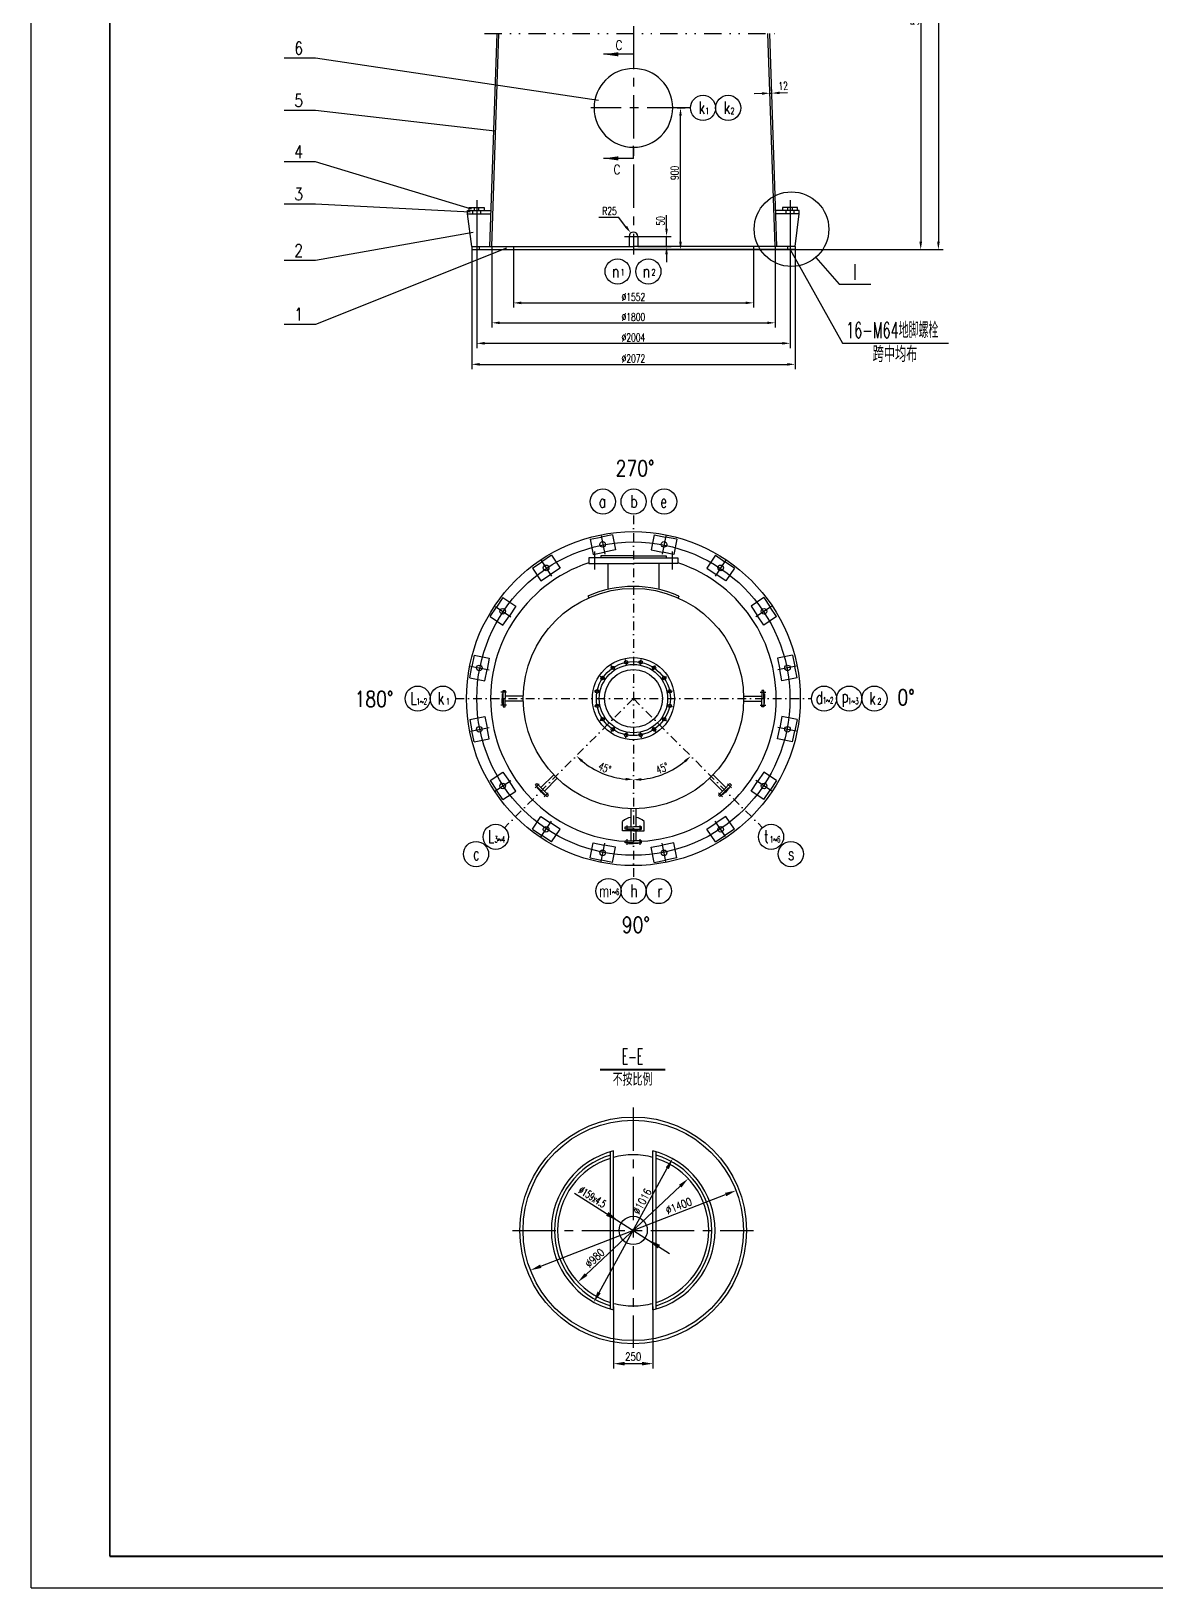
# Model space of a CAD drawing. Extents: x 1416 to 4159, y -4009 to -2804.
# Drawn here: x 1416.2 to 1773.2, y -4000.8 to -3506.5 of the extents above; entities that cross this region are included whole.
import ezdxf
from ezdxf.enums import TextEntityAlignment as Align

# ---------------------------------------------------------------- set-up
doc = ezdxf.new("R2010")
doc.units = 0
doc.header["$LTSCALE"] = 11
doc.header["$MEASUREMENT"] = 0
for name, pattern in [('CENTER', [2, 1.25, -0.25, 0.25, -0.25]), ('DASHDOT2', [0.5, 0.25, -0.125, 0, -0.125]), ('DIVIDE', [1.25, 0.5, -0.25, 0, -0.25, 0, -0.25])]:
    doc.linetypes.add(name, pattern=pattern)
doc.layers.get('0').update_dxf_attribs({"linetype": 'CONTINUOUS'})
doc.layers.get('DEFPOINTS').update_dxf_attribs({"linetype": 'CONTINUOUS'})
for name, color, linetype in [('1', 2, 'CENTER'), ('2', 2, 'CONTINUOUS'), ('3', 2, 'DIVIDE'), ('6', 2, 'CONTINUOUS')]:
    doc.layers.add(name, color=color, linetype=linetype)
doc.styles.add('H5', font='romans', dxfattribs={"width": 0.8, "bigfont": 'HZ5.SHX'})
doc.styles.add('HZ', font='txt', dxfattribs={"width": 0.5, "bigfont": 'hztxt.shx'})
doc.styles.add('HZ5', font='romans.shx', dxfattribs={"width": 0.7, "bigfont": 'hztxt.shx'})
doc.styles.add('HZTXT', font='ROMANS', dxfattribs={"width": 0.7, "bigfont": 'HZTXT'})
doc.dimstyles.new('STANDARD$0', dxfattribs={"dimscale": 0, "dimtxt": 4, "dimasz": 3, "dimexe": 1.5, "dimexo": 0, "dimgap": 1, "dimtad": 1, "dimdec": 0, "dimlfac": 5, "dimzin": 12, "dimtxsty": 'H5', "dimcen": 0, "dimazin": 3, "dimtfac": 1, "dimtdec": 0, "dimtmove": 0, "dimatfit": 3, "dimtvp": 0.833333, "dimtolj": 1, "dimtzin": 1})

# ---------------------------------------------------------------- blocks, each defined once
blk = doc.blocks.new('*D58')
at = {"color": 2, "linetype": 'BYBLOCK'}
for p, q in [((2728.48, -3611.8), (2728.48, -3645.76)), ((2828.05, -3611.09), (2828.05, -3645.76)), ((2730.98, -3644.26), (2825.55, -3644.26))]:
    blk.add_line(p, q, dxfattribs=at)
for points in [[(2730.98, -3643.84), (2730.98, -3644.68), (2728.48, -3644.26)], [(2825.55, -3643.84), (2825.55, -3644.68), (2828.05, -3644.26)]]:
    blk.add_solid(points, dxfattribs=at)
at = {"layer": 'DEFPOINTS', "color": 0, "linetype": 'BYBLOCK'}
for p in [(2728.48, -3611.8), (2828.05, -3611.09), (2828.05, -3644.26)]:
    blk.add_point(p, dxfattribs=at)
at = {"color": 2, "linetype": 'BYBLOCK', "insert": (2778.27, -3642.41), "char_height": 2.5, "attachment_point": 5, "style": 'HZ5'}
blk.add_mtext('\\A1;∅2004', dxfattribs=at)
blk = doc.blocks.new('*D57')
at = {"color": 2, "linetype": 'BYBLOCK'}
for p, q in [((2726.92, -3614.51), (2726.92, -3652.44)), ((2829.62, -3614.51), (2829.62, -3652.44)), ((2729.42, -3650.94), (2827.12, -3650.94))]:
    blk.add_line(p, q, dxfattribs=at)
for points in [[(2729.42, -3650.52), (2729.42, -3651.36), (2726.92, -3650.94)], [(2827.12, -3650.52), (2827.12, -3651.36), (2829.62, -3650.94)]]:
    blk.add_solid(points, dxfattribs=at)
at = {"layer": 'DEFPOINTS', "color": 0, "linetype": 'BYBLOCK'}
for p in [(2726.92, -3614.51), (2829.62, -3614.51), (2829.62, -3650.94)]:
    blk.add_point(p, dxfattribs=at)
at = {"color": 2, "linetype": 'BYBLOCK', "insert": (2778.27, -3649.09), "char_height": 2.5, "attachment_point": 5, "style": 'HZ5'}
blk.add_mtext('\\A1;∅2072', dxfattribs=at)
blk = doc.blocks.new('*D54')
at = {"color": 2, "linetype": 'BYBLOCK'}
for p, q in [((1613.34, -2896.41), (1705.94, -2896.41)), ((1704.44, -2898.91), (1704.44, -3573.36)), ((1633.13, -3575.86), (1705.94, -3575.86))]:
    blk.add_line(p, q, dxfattribs=at)
for points in [[(1704.03, -2898.91), (1704.86, -2898.91), (1704.44, -2896.41)], [(1704.03, -3573.36), (1704.86, -3573.36), (1704.44, -3575.86)]]:
    blk.add_solid(points, dxfattribs=at)
at = {"layer": 'DEFPOINTS', "color": 0, "linetype": 'BYBLOCK'}
for p in [(1613.34, -2896.41), (1633.13, -3575.86), (1704.44, -3575.86)]:
    blk.add_point(p, dxfattribs=at)
at = {"color": 2, "linetype": 'BYBLOCK', "insert": (1702.59, -3206.22), "char_height": 2.5, "attachment_point": 5, "rotation": 90, "style": 'HZ5'}
blk.add_mtext('\\A1;~35385', dxfattribs=at)
blk = doc.blocks.new('*D15')
at = {"color": 2, "linetype": 'BYBLOCK'}
for p, q in [((2828.86, -3465.1), (2871.05, -3465.1)), ((2869.55, -3467.6), (2869.55, -3612.01)), ((2803.85, -3614.51), (2871.05, -3614.51))]:
    blk.add_line(p, q, dxfattribs=at)
for points in [[(2869.13, -3467.6), (2869.96, -3467.6), (2869.55, -3465.1)], [(2869.13, -3612.01), (2869.96, -3612.01), (2869.55, -3614.51)]]:
    blk.add_solid(points, dxfattribs=at)
at = {"layer": 'DEFPOINTS', "color": 0, "linetype": 'BYBLOCK'}
for p in [(2828.86, -3465.1), (2803.85, -3614.51), (2869.55, -3614.51)]:
    blk.add_point(p, dxfattribs=at)
at = {"color": 2, "linetype": 'BYBLOCK', "insert": (2867.7, -3540.26), "char_height": 2.5, "attachment_point": 5, "rotation": 90, "style": 'HZ5'}
blk.add_mtext('\\A1;5700', dxfattribs=at)
blk = doc.blocks.new('*D59')
at = {"color": 2, "linetype": 'BYBLOCK'}
for p, q in [((2733.27, -3613.51), (2733.27, -3639.25)), ((2823.27, -3613.51), (2823.27, -3639.25)), ((2735.77, -3637.75), (2820.77, -3637.75))]:
    blk.add_line(p, q, dxfattribs=at)
for points in [[(2735.77, -3637.34), (2735.77, -3638.17), (2733.27, -3637.75)], [(2820.77, -3637.34), (2820.77, -3638.17), (2823.27, -3637.75)]]:
    blk.add_solid(points, dxfattribs=at)
at = {"layer": 'DEFPOINTS', "color": 0, "linetype": 'BYBLOCK'}
for p in [(2733.27, -3613.51), (2823.27, -3613.51), (2823.27, -3637.75)]:
    blk.add_point(p, dxfattribs=at)
at = {"color": 2, "linetype": 'BYBLOCK', "insert": (2778.27, -3635.9), "char_height": 2.5, "attachment_point": 5, "style": 'HZ5'}
blk.add_mtext('\\A1;∅1800', dxfattribs=at)
blk = doc.blocks.new('*D56')
at = {"color": 2, "linetype": 'BYBLOCK'}
for p, q in [((2740.14, -3613.51), (2740.14, -3632.92)), ((2816.4, -3613.51), (2816.4, -3632.92)), ((2742.64, -3631.42), (2813.9, -3631.42))]:
    blk.add_line(p, q, dxfattribs=at)
for points in [[(2742.64, -3631), (2742.64, -3631.84), (2740.14, -3631.42)], [(2813.9, -3631), (2813.9, -3631.84), (2816.4, -3631.42)]]:
    blk.add_solid(points, dxfattribs=at)
at = {"layer": 'DEFPOINTS', "color": 0, "linetype": 'BYBLOCK'}
for p in [(2740.14, -3613.51), (2816.4, -3613.51), (2816.4, -3631.42)]:
    blk.add_point(p, dxfattribs=at)
at = {"color": 2, "linetype": 'BYBLOCK', "insert": (2778.27, -3629.57), "char_height": 2.5, "attachment_point": 5, "style": 'HZ5'}
blk.add_mtext('\\A1;∅1552', dxfattribs=at)
blk = doc.blocks.new('*D13')
at = {"color": 2, "linetype": 'BYBLOCK'}
for p, q in [((3766.88, -3573.9), (3769.43, -3573.9)), ((3767.93, -3616.4), (3767.93, -3576.4)), ((3773.26, -3618.9), (3766.43, -3618.9))]:
    blk.add_line(p, q, dxfattribs=at)
for points in [[(3767.51, -3576.4), (3768.35, -3576.4), (3767.93, -3573.9)], [(3767.51, -3616.4), (3768.35, -3616.4), (3767.93, -3618.9)]]:
    blk.add_solid(points, dxfattribs=at)
at = {"layer": 'DEFPOINTS', "color": 0, "linetype": 'BYBLOCK'}
for p in [(3766.88, -3573.9), (3767.93, -3573.9), (3773.26, -3618.9)]:
    blk.add_point(p, dxfattribs=at)
at = {"color": 2, "linetype": 'BYBLOCK', "insert": (3766.08, -3594.55), "char_height": 2.5, "attachment_point": 5, "rotation": 90, "style": 'HZ5'}
blk.add_mtext('\\A1;900', dxfattribs=at)
blk = doc.blocks.new('*D55')
at = {"color": 2, "linetype": 'BYBLOCK'}
for p, q in [((3796.32, -3569.39), (3796.26, -3567.73)), ((3796.92, -3569.37), (3796.86, -3567.71)), ((3793.82, -3569.32), (3791.32, -3569.4)), ((3796.31, -3569.23), (3796.91, -3569.21)), ((3796.31, -3569.23), (3796.91, -3569.21)), ((3799.41, -3569.13), (3801.91, -3569.04))]:
    blk.add_line(p, q, dxfattribs=at)
for points in [[(3793.8, -3568.9), (3793.83, -3569.74), (3796.31, -3569.23)], [(3799.4, -3568.71), (3799.43, -3569.54), (3796.91, -3569.21)]]:
    blk.add_solid(points, dxfattribs=at)
at = {"layer": 'DEFPOINTS', "color": 0, "linetype": 'BYBLOCK'}
for p in [(3796.32, -3569.39), (3796.91, -3569.21), (3796.92, -3569.37)]:
    blk.add_point(p, dxfattribs=at)
at = {"color": 2, "linetype": 'BYBLOCK', "insert": (3800.56, -3566.9), "char_height": 2.5, "attachment_point": 5, "rotation": 1.9483, "style": 'HZ5'}
blk.add_mtext('\\A1;12', dxfattribs=at)
blk = doc.blocks.new('*D70')
at = {"color": 0, "linetype": 'BYBLOCK'}
for p, q in [((2140.32, -3424.39), (2140.32, -3444.08)), ((2152.82, -3424.39), (2152.82, -3444.08)), ((2143.82, -3442.58), (2149.32, -3442.58))]:
    blk.add_line(p, q, dxfattribs=at)
for points in [[(2143.82, -3442), (2143.82, -3443.16), (2140.32, -3442.58)], [(2149.32, -3442), (2149.32, -3443.16), (2152.82, -3442.58)]]:
    blk.add_solid(points, dxfattribs=at)
at = {"layer": 'DEFPOINTS', "color": 0, "linetype": 'BYBLOCK'}
for p in [(2140.32, -3424.39), (2152.82, -3424.39), (2152.82, -3442.58)]:
    blk.add_point(p, dxfattribs=at)
at = {"color": 0, "linetype": 'BYBLOCK', "insert": (2146.57, -3440.33), "char_height": 2.5, "attachment_point": 5, "style": 'H5'}
blk.add_mtext('\\A1;250', dxfattribs=at)

msp = doc.modelspace()

# ---------------------------------------------------------------- linework, layer by layer
for p, q in [((1561.94882, -3574.84372), (1564.24867, -3507.23484)), ((1562.54847, -3574.86412), (1564.84902, -3507.23484)), ((1652.54847, -3574.86412), (1650.24793, -3507.23484)), ((1652.54847, -3574.86412), (1650.24793, -3507.23484)), ((1653.14813, -3574.84372), (1650.84827, -3507.23484)), ((1653.14813, -3574.84372), (1650.84827, -3507.23484)), ((1607.56605, -3513.8364), (1607.56605, -3517.8364)), ((1607.56605, -3546.88956), (1607.56605, -3542.88956)), ((1554.83493, -3563.4507), (1562.33638, -3563.4507)), ((1554.83493, -3564.4507), (1554.83493, -3563.4507)), ((1555.38923, -3562.47341), (1560.14041, -3562.47341)), ((1555.38923, -3563.4507), (1555.38923, -3562.47341)), ((1556.49784, -3564.4507), (1556.49784, -3563.4507)), ((1557.05215, -3563.4507), (1557.05215, -3562.47341)), ((1558.4775, -3563.4507), (1558.4775, -3562.47341)), ((1559.0318, -3564.4507), (1559.0318, -3563.4507)), ((1560.14041, -3562.47341), (1560.14041, -3563.4507)), ((1660.26201, -3563.4507), (1652.76057, -3563.4507)), ((1659.70771, -3562.47341), (1654.95653, -3562.47341)), ((1654.95653, -3562.47341), (1654.95653, -3563.4507)), ((1656.06514, -3564.4507), (1656.06514, -3563.4507)), ((1656.61944, -3563.4507), (1656.61944, -3562.47341)), ((1658.0448, -3563.4507), (1658.0448, -3562.47341)), ((1658.5991, -3564.4507), (1658.5991, -3563.4507)), ((1659.70771, -3563.4507), (1659.70771, -3562.47341)), ((1660.26201, -3564.4507), (1660.26201, -3563.4507)), ((1554.83493, -3564.4507), (1562.30236, -3564.4507)), ((1556.20083, -3574.86412), (1554.83493, -3564.4507)), ((1660.26201, -3564.4507), (1652.79459, -3564.4507)), ((1658.89612, -3574.86412), (1660.26201, -3564.4507)), ((1606.16326, -3571.66364), (1606.16326, -3574.86412)), ((1608.93369, -3571.66364), (1608.93369, -3574.86412)), ((1556.20083, -3574.86412), (1607.54847, -3574.86412)), ((1556.20083, -3574.86412), (1556.20083, -3575.86412)), ((1556.20083, -3575.86412), (1607.54847, -3575.86412)), ((1558.55669, -3574.86412), (1558.55669, -3575.86412)), ((1569.41944, -3574.86412), (1569.41944, -3575.86412)), ((1658.89612, -3574.86412), (1607.54847, -3574.86412)), ((1658.89612, -3575.86412), (1607.54847, -3575.86412)), ((1648.89612, -3575.86412), (1607.54847, -3575.86412)), ((1645.6775, -3574.86412), (1645.6775, -3575.86412)), ((1656.54026, -3574.86412), (1656.54026, -3575.86412)), ((1658.89612, -3574.86412), (1658.89612, -3575.86412)), ((1593.78068, -3667.85707), (1597.34662, -3667.14776)), ((1593.78068, -3667.85707), (1594.73542, -3672.65691)), ((1600.91257, -3666.43845), (1597.34662, -3667.14776)), ((1600.91257, -3666.43845), (1601.86732, -3671.23829)), ((1614.18437, -3666.43845), (1613.22963, -3671.23829)), ((1614.18437, -3666.43845), (1617.75032, -3667.14776)), ((1621.31627, -3667.85707), (1617.75032, -3667.14776)), ((1621.31627, -3667.85707), (1620.36152, -3672.65691)), ((1594.73542, -3672.65691), (1598.30137, -3671.9476)), ((1601.86732, -3671.23829), (1598.30137, -3671.9476)), ((1613.22963, -3671.23829), (1616.79557, -3671.9476)), ((1620.36152, -3672.65691), (1616.79557, -3671.9476)), ((1575.473, -3676.97587), (1578.49607, -3674.95592)), ((1575.473, -3676.97587), (1578.19189, -3681.04497)), ((1581.51913, -3672.93597), (1578.49607, -3674.95592)), ((1584.23802, -3677.00508), (1581.21495, -3679.02502)), ((1581.51913, -3672.93597), (1584.23802, -3677.00508)), ((1593.42103, -3673.70685), (1593.42103, -3675.51635)), ((1607.54847, -3673.70685), (1593.42103, -3673.70685)), ((1593.42103, -3675.51635), (1607.54847, -3675.51635)), ((1597.1648, -3673.12553), (1597.1648, -3673.70685)), ((1607.54847, -3673.12553), (1597.1648, -3673.12553)), ((1599.42347, -3675.51635), (1599.42347, -3683.7755)), ((1607.54847, -3673.12553), (1617.93215, -3673.12553)), ((1607.54847, -3673.70685), (1621.67592, -3673.70685)), ((1621.67592, -3675.51635), (1607.54847, -3675.51635)), ((1615.67347, -3675.51635), (1615.67347, -3683.7755)), ((1617.93215, -3673.12553), (1617.93215, -3673.70685)), ((1621.67592, -3673.70685), (1621.67592, -3675.51635)), ((1633.57781, -3672.93597), (1630.85893, -3677.00508)), ((1630.85893, -3677.00508), (1633.88199, -3679.02502)), ((1633.57781, -3672.93597), (1636.60088, -3674.95592)), ((1639.62394, -3676.97587), (1636.60088, -3674.95592)), ((1639.62394, -3676.97587), (1636.90506, -3681.04497)), ((1578.19189, -3681.04497), (1581.21495, -3679.02502)), ((1636.90506, -3681.04497), (1633.88199, -3679.02502)), ((1566.08842, -3686.36045), (1564.06847, -3689.38351)), ((1566.08842, -3686.36045), (1570.15752, -3689.07934)), ((1593.10289, -3685.89847), (1593.34636, -3686.44686)), ((1621.99405, -3685.89847), (1621.75059, -3686.44686)), ((1649.00852, -3686.36045), (1644.93942, -3689.07934)), ((1649.00852, -3686.36045), (1651.02847, -3689.38351)), ((1562.04853, -3692.40658), (1564.06847, -3689.38351)), ((1562.04853, -3692.40658), (1566.11763, -3695.12547)), ((1566.11763, -3695.12547), (1568.13758, -3692.1024)), ((1570.15752, -3689.07934), (1568.13758, -3692.1024)), ((1644.93942, -3689.07934), (1646.95937, -3692.1024)), ((1648.97931, -3695.12547), (1646.95937, -3692.1024)), ((1653.04842, -3692.40658), (1648.97931, -3695.12547)), ((1653.04842, -3692.40658), (1651.02847, -3689.38351)), ((1556.96963, -3704.66812), (1556.26032, -3708.23407)), ((1556.96963, -3704.66812), (1561.76946, -3705.62287)), ((1561.76946, -3705.62287), (1561.06015, -3709.18882)), ((1658.12732, -3704.66812), (1653.32748, -3705.62287)), ((1653.32748, -3705.62287), (1654.03679, -3709.18882)), ((1658.12732, -3704.66812), (1658.83663, -3708.23407)), ((1555.551, -3711.80002), (1556.26032, -3708.23407)), ((1555.551, -3711.80002), (1560.35084, -3712.75477)), ((1560.35084, -3712.75477), (1561.06015, -3709.18882)), ((1654.7461, -3712.75477), (1654.03679, -3709.18882)), ((1659.54594, -3711.80002), (1654.7461, -3712.75477)), ((1659.54594, -3711.80002), (1658.83663, -3708.23407)), ((1565.90314, -3716.87053), (1566.12578, -3716.87053)), ((1565.90314, -3716.87053), (1565.90314, -3718.43592)), ((1566.12578, -3718.43592), (1566.12578, -3715.83644)), ((1566.12578, -3715.83644), (1566.78214, -3715.83644)), ((1566.78214, -3715.83644), (1566.78214, -3718.43592)), ((1648.97116, -3715.83644), (1648.31481, -3715.83644)), ((1648.31481, -3715.83644), (1648.31481, -3718.43592)), ((1648.97116, -3718.43592), (1648.97116, -3715.83644)), ((1649.1938, -3716.87053), (1648.97116, -3716.87053)), ((1649.1938, -3716.87053), (1649.1938, -3718.43592)), ((1565.90314, -3720.00131), (1565.90314, -3718.43592)), ((1565.90314, -3720.00131), (1566.12578, -3720.00131)), ((1566.12578, -3718.43592), (1566.12578, -3721.0354)), ((1566.12578, -3721.0354), (1566.78214, -3721.0354)), ((1572.55762, -3717.63592), (1566.78214, -3717.63592)), ((1566.78214, -3721.0354), (1566.78214, -3718.43592)), ((1572.55762, -3719.23592), (1566.78214, -3719.23592)), ((1642.53933, -3717.63592), (1648.31481, -3717.63592)), ((1642.53933, -3719.23592), (1648.31481, -3719.23592)), ((1648.31481, -3721.0354), (1648.31481, -3718.43592)), ((1648.97116, -3721.0354), (1648.31481, -3721.0354)), ((1648.97116, -3718.43592), (1648.97116, -3721.0354)), ((1649.1938, -3720.00131), (1648.97116, -3720.00131)), ((1649.1938, -3720.00131), (1649.1938, -3718.43592)), ((1555.551, -3725.07182), (1560.35084, -3724.11707)), ((1555.551, -3725.07182), (1556.26032, -3728.63777)), ((1560.35084, -3724.11707), (1561.06015, -3727.68302)), ((1654.7461, -3724.11707), (1654.03679, -3727.68302)), ((1659.54594, -3725.07182), (1654.7461, -3724.11707)), ((1659.54594, -3725.07182), (1658.83663, -3728.63777)), ((1556.96963, -3732.20372), (1556.26032, -3728.63777)), ((1556.96963, -3732.20372), (1561.76946, -3731.24897)), ((1561.76946, -3731.24897), (1561.06015, -3727.68302)), ((1653.32748, -3731.24897), (1654.03679, -3727.68302)), ((1658.12732, -3732.20372), (1653.32748, -3731.24897)), ((1658.12732, -3732.20372), (1658.83663, -3728.63777)), ((1562.04853, -3744.46526), (1566.11763, -3741.74637)), ((1566.11763, -3741.74637), (1568.13758, -3744.76944)), ((1648.97931, -3741.74637), (1646.95937, -3744.76944)), ((1653.04842, -3744.46526), (1648.97931, -3741.74637)), ((1562.04853, -3744.46526), (1564.06847, -3747.48833)), ((1570.15752, -3747.7925), (1568.13758, -3744.76944)), ((1576.4201, -3745.88807), (1576.88421, -3745.42396)), ((1578.25821, -3747.72618), (1576.4201, -3745.88807)), ((1576.88421, -3745.42396), (1578.72232, -3747.26207)), ((1576.99388, -3746.77672), (1577.15131, -3746.61928)), ((1576.99388, -3746.77672), (1578.10078, -3747.88362)), ((1582.24052, -3742.61251), (1578.15664, -3746.69638)), ((1583.37189, -3743.74388), (1579.28801, -3747.82776)), ((1631.72506, -3743.74388), (1635.80894, -3747.82776)), ((1632.85643, -3742.61251), (1636.94031, -3746.69638)), ((1638.21274, -3745.42396), (1636.37462, -3747.26207)), ((1636.83874, -3747.72618), (1638.67685, -3745.88807)), ((1638.10307, -3746.77672), (1636.99617, -3747.88362)), ((1638.10307, -3746.77672), (1637.94564, -3746.61928)), ((1638.67685, -3745.88807), (1638.21274, -3745.42396)), ((1644.93942, -3747.7925), (1646.95937, -3744.76944)), ((1653.04842, -3744.46526), (1651.02847, -3747.48833)), ((1566.08842, -3750.51139), (1564.06847, -3747.48833)), ((1566.08842, -3750.51139), (1570.15752, -3747.7925)), ((1579.20767, -3748.99052), (1578.10078, -3747.88362)), ((1578.25821, -3747.72618), (1580.09632, -3749.5643)), ((1580.56043, -3749.10018), (1578.72232, -3747.26207)), ((1579.20767, -3748.99052), (1579.36511, -3748.83308)), ((1580.09632, -3749.5643), (1580.56043, -3749.10018)), ((1634.53651, -3749.10018), (1636.37462, -3747.26207)), ((1635.00062, -3749.5643), (1634.53651, -3749.10018)), ((1636.83874, -3747.72618), (1635.00062, -3749.5643)), ((1635.88927, -3748.99052), (1635.73184, -3748.83308)), ((1635.88927, -3748.99052), (1636.99617, -3747.88362)), ((1649.00852, -3750.51139), (1644.93942, -3747.7925)), ((1649.00852, -3750.51139), (1651.02847, -3747.48833)), ((1575.473, -3759.89597), (1578.19189, -3755.82687)), ((1578.19189, -3755.82687), (1581.21495, -3757.84681)), ((1606.74847, -3753.42678), (1606.74847, -3759.20225)), ((1608.34847, -3753.42678), (1608.34847, -3759.20225)), ((1636.90506, -3755.82687), (1633.88199, -3757.84681)), ((1639.62394, -3759.89597), (1636.90506, -3755.82687)), ((1575.473, -3759.89597), (1578.49607, -3761.91592)), ((1584.23802, -3759.86676), (1581.21495, -3757.84681)), ((1581.51913, -3763.93587), (1584.23802, -3759.86676)), ((1604.1371, -3760.41486), (1604.1371, -3757.41555)), ((1607.54847, -3760.41486), (1604.1371, -3760.41486)), ((1604.94899, -3759.85861), (1604.94899, -3759.20225)), ((1604.94899, -3759.20225), (1607.54847, -3759.20225)), ((1607.54847, -3759.85861), (1604.94899, -3759.85861)), ((1605.98308, -3760.08125), (1605.98308, -3759.85861)), ((1605.98308, -3760.08125), (1607.54847, -3760.08125)), ((1606.74847, -3760.41486), (1606.74847, -3763.57106)), ((1610.14796, -3759.20225), (1607.54847, -3759.20225)), ((1607.54847, -3759.85861), (1610.14796, -3759.85861)), ((1609.11386, -3760.08125), (1607.54847, -3760.08125)), ((1607.54847, -3760.41486), (1610.95984, -3760.41486)), ((1608.34847, -3760.41486), (1608.34847, -3763.57106)), ((1609.11386, -3760.08125), (1609.11386, -3759.85861)), ((1610.14796, -3759.85861), (1610.14796, -3759.20225)), ((1610.95984, -3760.41486), (1610.95984, -3757.41555)), ((1630.85893, -3759.86676), (1633.88199, -3757.84681)), ((1633.57781, -3763.93587), (1630.85893, -3759.86676)), ((1639.62394, -3759.89597), (1636.60088, -3761.91592)), ((1581.51913, -3763.93587), (1578.49607, -3761.91592)), ((1593.78068, -3769.01476), (1594.73542, -3764.21493)), ((1594.73542, -3764.21493), (1598.30137, -3764.92424)), ((1601.86732, -3765.63355), (1598.30137, -3764.92424)), ((1600.91257, -3770.43339), (1601.86732, -3765.63355)), ((1604.94899, -3764.22741), (1604.94899, -3763.57106)), ((1604.94899, -3763.57106), (1607.54847, -3763.57106)), ((1607.54847, -3764.22741), (1604.94899, -3764.22741)), ((1605.98308, -3764.45006), (1605.98308, -3764.22741)), ((1605.98308, -3764.45006), (1607.54847, -3764.45006)), ((1610.14796, -3763.57106), (1607.54847, -3763.57106)), ((1607.54847, -3764.22741), (1610.14796, -3764.22741)), ((1609.11386, -3764.45006), (1607.54847, -3764.45006)), ((1609.11386, -3764.45006), (1609.11386, -3764.22741)), ((1610.14796, -3764.22741), (1610.14796, -3763.57106)), ((1613.22963, -3765.63355), (1616.79557, -3764.92424)), ((1614.18437, -3770.43339), (1613.22963, -3765.63355)), ((1620.36152, -3764.21493), (1616.79557, -3764.92424)), ((1621.31627, -3769.01476), (1620.36152, -3764.21493)), ((1633.57781, -3763.93587), (1636.60088, -3761.91592)), ((1593.78068, -3769.01476), (1597.34662, -3769.72408)), ((1600.91257, -3770.43339), (1597.34662, -3769.72408)), ((1614.18437, -3770.43339), (1617.75032, -3769.72408)), ((1621.31627, -3769.01476), (1617.75032, -3769.72408)), ((1600.23369, -3912.26708), (1600.23369, -3862.32962)), ((1601.23369, -3912.53597), (1601.23369, -3862.06073)), ((1613.73369, -3912.53597), (1613.73369, -3862.06073)), ((1614.73369, -3912.26708), (1614.73369, -3862.32962))]:
    msp.add_line(p, q)
at = {"color": 2, "linetype": 'BYBLOCK'}
for p, q in [((1605.18867, -3568.57718), (1602.85832, -3565.52924)), ((1618.07596, -3569.16364), (1618.07596, -3564.8775)), ((1607.45847, -3571.66364), (1607.63847, -3571.66364)), ((1607.54847, -3571.75364), (1607.54847, -3571.57364)), ((1608.93369, -3571.66364), (1619.57596, -3571.66364)), ((1618.07596, -3574.86412), (1618.07596, -3571.66364)), ((1618.07596, -3574.86412), (1618.07596, -3571.66364)), ((1608.93369, -3574.86412), (1619.57596, -3574.86412)), ((1618.07596, -3577.36412), (1618.07596, -3579.86412))]:
    msp.add_line(p, q, dxfattribs=at)
at = {"color": 2}
for p, q in [((1657.33212, -3575.86412), (1674.02234, -3605.61252)), ((1665.46583, -3578.37453), (1672.96822, -3586.8707)), ((1672.96822, -3586.8707), (1682.96822, -3586.8707)), ((1674.02234, -3605.61252), (1707.60201, -3605.61252))]:
    msp.add_line(p, q, dxfattribs=at)
at = {"color": 0, "linetype": 'BYBLOCK'}
for p, q in [((1596.64908, -3907.01791), (1618.31831, -3867.57878)), ((1592.50308, -3901.29233), (1622.40728, -3873.24357)), ((1578.1124, -3898.68154), (1636.85499, -3875.91516))]:
    msp.add_line(p, q, dxfattribs=at)
at = {"color": 2}
msp.add_circle((1657.7697, -3569.37082), 11.84471, dxfattribs=at)
for centre, radius in [((1607.54847, -3718.43592), 53.01539), ((1597.80881, -3669.47132), 0.88681), ((1617.28814, -3669.47132), 0.88681), ((1579.81226, -3676.92574), 0.88681), ((1635.28469, -3676.92574), 0.88681), ((1607.54847, -3718.43592), 35), ((1566.03829, -3690.6997), 0.88681), ((1649.05865, -3690.6997), 0.88681), ((1607.54847, -3718.43592), 13.03835), ((1605.25461, -3706.9039), 0.56432), ((1609.84233, -3706.9039), 0.56432), ((1558.58387, -3708.69625), 0.88681), ((1607.54847, -3718.43592), 10.84334), ((1597.7721, -3711.90356), 0.56432), ((1607.54847, -3718.43592), 9.19712), ((1601.01611, -3708.65955), 0.56432), ((1614.08083, -3708.65955), 0.56432), ((1617.32484, -3711.90356), 0.56432), ((1656.51307, -3708.69625), 0.88681), ((1596.01646, -3716.14206), 0.56432), ((1619.08049, -3716.14206), 0.56432), ((1596.01646, -3720.72978), 0.56432), ((1619.08049, -3720.72978), 0.56432), ((1597.7721, -3724.96828), 0.56432), ((1617.32484, -3724.96828), 0.56432), ((1558.58387, -3728.17558), 0.88681), ((1601.01611, -3728.21229), 0.56432), ((1605.25461, -3729.96794), 0.56432), ((1609.84233, -3729.96794), 0.56432), ((1614.08083, -3728.21229), 0.56432), ((1656.51307, -3728.17558), 0.88681), ((1566.03829, -3746.17214), 0.88681), ((1649.05865, -3746.17214), 0.88681), ((1579.81226, -3759.9461), 0.88681), ((1635.28469, -3759.9461), 0.88681), ((1597.80881, -3767.40052), 0.88681), ((1617.28814, -3767.40052), 0.88681), ((1607.48369, -3887.29835), 36), ((1607.48369, -3887.29835), 35), ((1607.48369, -3887.29835), 4.48)]:
    msp.add_circle(centre, radius)
for centre, radius, start, end in [((1607.54847, -3530.86412), 12.5, 90, 0), ((1607.54847, -3530.86412), 12.5, 0, 90), ((1607.54847, -3571.66364), 1.38521, 0, 180), ((1607.54847, -3718.43592), 45.37203, 108.1417556, 266.7155745), ((1607.54847, -3718.43592), 45.37203, 273.2844255, 71.8582444), ((1607.54847, -3718.43592), 35.6, 66.0603192, 113.9396808), ((1607.54847, -3761.11409), 5.03156, 99.1486427, 132.6871128), ((1607.54847, -3761.11409), 5.03156, 47.3128872, 80.8513573), ((1607.48369, -3887.29835), 26, 103.9092418, 256.0907582), ((1607.48369, -3887.29835), 25, 106.857956, 253.142044), ((1607.48369, -3887.29835), 24, 107.582776, 252.417224), ((1607.48369, -3887.29835), 24, 90, 105.0947871), ((1607.48369, -3887.29835), 24, 74.9052129, 90), ((1607.48369, -3887.29835), 26, 283.9092418, 76.0907582), ((1607.48369, -3887.29835), 25, 286.857956, 73.142044), ((1607.48369, -3887.29835), 24, 287.582776, 72.417224), ((1607.48369, -3887.29835), 24, 254.9052129, 270), ((1607.48369, -3887.29835), 24, 270, 285.0947871)]:
    msp.add_arc(centre, radius, start, end)
at = {"color": 2, "linetype": 'BYBLOCK'}
for radius, start, end in [(25.68206, 230.5796179, 264.4203821), (25.78232, 275.557902, 309.442098)]:
    msp.add_arc((1607.54847, -3718.43592), radius, start, end, dxfattribs=at)
for points in [[(1605.51968, -3568.32411), (1604.85767, -3568.83026), (1606.70712, -3570.56321)], [(1617.6593, -3569.16364), (1618.49263, -3569.16364), (1618.07596, -3571.66364)], [(1617.6593, -3577.36412), (1618.49263, -3577.36412), (1618.07596, -3574.86412)], [(1590.96029, -3738.58413), (1591.52017, -3737.96689), (1589.38852, -3736.59588)], [(1623.64794, -3738.03819), (1624.20793, -3738.65532), (1625.77933, -3736.66677)], [(1605.07172, -3743.58012), (1605.03116, -3744.41247), (1607.54847, -3744.11798)], [(1610.06573, -3744.51321), (1610.02533, -3743.68086), (1607.54847, -3744.21824)], [(1598.85282, -3882.6519), (1599.6028, -3881.46973), (1602.77434, -3884.31073)], [(1615.28261, -3893.07496), (1616.03258, -3891.89278), (1612.11107, -3890.23395)]]:
    msp.add_solid(points, dxfattribs=at)
at = {"color": 0, "linetype": 'BYBLOCK'}
for points in [[(1617.80706, -3867.29789), (1618.82955, -3867.85968), (1620.00369, -3864.5113)], [(1622.00821, -3872.8181), (1622.80635, -3873.66904), (1624.96008, -3870.84916)], [(1636.64419, -3875.37124), (1637.06579, -3876.45907), (1640.11846, -3874.65036)], [(1577.9016, -3898.13762), (1578.3232, -3899.22545), (1574.84892, -3899.94634)], [(1592.10401, -3900.86686), (1592.90215, -3901.71779), (1589.95027, -3903.68674)], [(1596.13783, -3906.73701), (1597.16032, -3907.2988), (1594.96369, -3910.08539)]]:
    msp.add_solid(points, dxfattribs=at)
at = {"layer": '1'}
for p, q in [((1607.54847, -2888.85819), (1607.54847, -3577.42118)), ((1625.6617, -3530.86412), (1594.057, -3530.86412)), ((1557.76482, -3560.17975), (1557.76482, -3577.42171)), ((1657.33212, -3560.17975), (1657.33212, -3577.42171)), ((1604.70921, -3571.66364), (1610.34185, -3571.66364)), ((1597.26401, -3666.73246), (1598.42345, -3672.56132)), ((1617.83293, -3666.73246), (1616.6735, -3672.56132)), ((1595.24068, -3671.68999), (1595.24068, -3677.46659)), ((1619.85626, -3671.68999), (1619.85626, -3677.46659)), ((1578.26081, -3674.60384), (1581.5626, -3679.54531)), ((1636.83613, -3674.60384), (1633.53435, -3679.54531)), ((1563.71639, -3689.14826), (1568.65787, -3692.45005)), ((1651.38055, -3689.14826), (1646.43908, -3692.45005)), ((1555.84501, -3708.15146), (1561.67387, -3709.31089)), ((1659.25194, -3708.15146), (1653.42307, -3709.31089)), ((1567.24174, -3716.39543), (1565.46221, -3716.39543)), ((1647.8552, -3716.39543), (1649.63473, -3716.39543)), ((1567.24174, -3720.47641), (1565.46221, -3720.47641)), ((1647.8552, -3720.47641), (1649.63473, -3720.47641)), ((1555.84501, -3728.72038), (1561.67387, -3727.56094)), ((1659.25194, -3728.72038), (1653.42307, -3727.56094)), ((1563.71639, -3747.72358), (1568.65787, -3744.42179)), ((1577.60447, -3745.49424), (1576.34615, -3746.75256)), ((1637.49248, -3745.49424), (1638.7508, -3746.75256)), ((1651.38055, -3747.72358), (1646.43908, -3744.42179)), ((1580.49015, -3748.37993), (1579.23184, -3749.63824)), ((1634.60679, -3748.37993), (1635.86511, -3749.63824)), ((1578.26081, -3762.268), (1581.5626, -3757.32653)), ((1605.50798, -3758.74265), (1605.50798, -3760.52218)), ((1609.58896, -3758.74265), (1609.58896, -3760.52218)), ((1636.83613, -3762.268), (1633.53435, -3757.32653)), ((1597.26401, -3770.13938), (1598.42345, -3764.31052)), ((1605.50798, -3763.11146), (1605.50798, -3764.89099)), ((1609.58896, -3763.11146), (1609.58896, -3764.89099)), ((1617.83293, -3770.13938), (1616.6735, -3764.31052)), ((1607.48369, -3848.30193), (1607.48369, -3924.61619)), ((1569.11927, -3887.29835), (1645.74303, -3887.29835))]:
    msp.add_line(p, q, dxfattribs=at)
at = {"layer": '1', "linetype": 'CONTINUOUS'}
msp.add_line((1588.83897, -3875.47013), (1619.06556, -3894.64589), dxfattribs=at)
at = {"layer": '2'}
for p, q in [((1416.20728, -4000.80904), (1416.20728, -2811.80904)), ((1607.56605, -3513.8364), (1598.06605, -3513.8364)), ((1596.50629, -3528.53989), (1506.55226, -3515.10368)), ((1563.57706, -3538.26469), (1506.55226, -3531.69907)), ((1556.10549, -3563.0428), (1506.55226, -3548.02817)), ((1607.56605, -3546.88956), (1598.06605, -3546.88956)), ((1555.65931, -3563.97561), (1506.55226, -3561.40249)), ((1596.57058, -3565.52924), (1602.85832, -3565.52924)), ((1556.6848, -3570.43561), (1506.55226, -3579.34025)), ((1567.27639, -3575.37495), (1506.55226, -3599.59336)), ((1607.54847, -3575.86412), (1652.54847, -3575.86412)), ((1605.4304, -3707.78766), (1605.0798, -3706.02505)), ((1609.66654, -3707.78766), (1610.01715, -3706.02505)), ((1598.52131, -3712.40416), (1597.02704, -3711.40572)), ((1601.51672, -3709.40876), (1600.51828, -3707.91449)), ((1613.58023, -3709.40876), (1614.57867, -3707.91449)), ((1616.57563, -3712.40416), (1618.0699, -3711.40572)), ((1596.90021, -3716.31785), (1595.1376, -3715.96724)), ((1618.19673, -3716.31785), (1619.95934, -3715.96724)), ((1596.90021, -3720.55399), (1595.1376, -3720.9046)), ((1618.19673, -3720.55399), (1619.95934, -3720.9046)), ((1598.52131, -3724.46767), (1597.02704, -3725.46611)), ((1616.57563, -3724.46767), (1618.0699, -3725.46611)), ((1601.51672, -3727.46308), (1600.51828, -3728.95735)), ((1605.4304, -3729.08418), (1605.0798, -3730.84679)), ((1609.66654, -3729.08418), (1610.01715, -3730.84679)), ((1613.58023, -3727.46308), (1614.57867, -3728.95735)), ((1416.20728, -4000.80904), (2257.20728, -4000.80904))]:
    msp.add_line(p, q, dxfattribs=at)
at = {"layer": '2', "color": 2, "linetype": 'DASHDOT2'}
msp.add_line((1607.54847, -3660.3233), (1607.54847, -3775.54914), dxfattribs=at)
at = {"layer": '2', "linetype": 'DASHDOT2'}
for p, q in [((1551.02486, -3718.43592), (1664.11617, -3718.43592)), ((1607.54847, -3718.43592), (1566.56536, -3759.41903)), ((1607.54847, -3718.43592), (1648.53158, -3759.41903))]:
    msp.add_line(p, q, dxfattribs=at)
at = {"layer": '2', "color": 1, "const_width": 0.6}
for points in [[(1441.20728, -3990.80904), (1441.20728, -2821.80904)], [(1441.20728, -3990.80904), (2247.20728, -3990.80904)]]:
    msp.add_lwpolyline(points, dxfattribs=at)
at = {"layer": '2', "const_width": 0.6}
msp.add_lwpolyline([(1596.89029, -3836.24411), (1617.6428, -3836.24411)], dxfattribs=at)
at = {"layer": '2'}
for centre, radius in [((1629.6617, -3530.86412), 4), ((1637.6617, -3530.86412), 4), ((1602.53091, -3582.79313), 4), ((1612.29236, -3582.79313), 4), ((1597.8501, -3655.87101), 4), ((1607.61155, -3655.87101), 4), ((1617.31799, -3655.87101), 4), ((1607.54847, -3718.43592), 49.73966), ((1607.54847, -3718.43592), 11.75794), ((1539.02486, -3718.43592), 4), ((1547.02486, -3718.43592), 4), ((1668.11617, -3718.43592), 4), ((1676.11617, -3718.43592), 4), ((1684.11617, -3718.43592), 4), ((1563.81689, -3762.32522), 4), ((1651.28005, -3762.32522), 4), ((1557.54306, -3767.80146), 4), ((1657.55389, -3767.80146), 4), ((1599.61007, -3779.54759), 4), ((1607.61007, -3779.54759), 4), ((1615.61007, -3779.54759), 4)]:
    msp.add_circle(centre, radius, dxfattribs=at)
for points in [[(1598.06605, -3513.8364), (1602.7772, -3513.17907), (1602.7772, -3514.49373)], [(1598.06605, -3546.88956), (1602.7772, -3547.54689), (1602.7772, -3546.23223)]]:
    msp.add_solid(points, dxfattribs=at)
at = {"layer": '3'}
msp.add_line((1560.29431, -3507.23484), (1653.9451, -3507.23484), dxfattribs=at)
at = {"layer": '6'}
for p, q in [((1506.55226, -3515.10368), (1496.55226, -3515.10368)), ((1506.55226, -3531.69907), (1496.55226, -3531.69907)), ((1506.55226, -3548.02817), (1496.55226, -3548.02817)), ((1506.55226, -3561.40249), (1496.55226, -3561.40249)), ((1506.55226, -3579.34025), (1496.55226, -3579.34025)), ((1506.55226, -3599.59336), (1496.55226, -3599.59336))]:
    msp.add_line(p, q, dxfattribs=at)
at = {"layer": 'DEFPOINTS', "color": 0, "linetype": 'BYBLOCK'}
for p in [(1606.70712, -3570.56321), (1607.54847, -3571.66364), (1608.93369, -3571.66364), (1618.07596, -3571.66364), (1608.93369, -3574.86412), (1607.54847, -3718.43592), (1607.54847, -3718.43592), (1594.70744, -3740.67723), (1614.22143, -3743.33973), (1575.73918, -3750.24522), (1639.35777, -3750.24522), (1607.54847, -3773.2314), (1607.54847, -3773.2314), (1620.00369, -3864.5113), (1624.96008, -3870.84916), (1640.11846, -3874.65036), (1574.84892, -3899.94634), (1589.95027, -3903.68674), (1594.96369, -3910.08539)]:
    msp.add_point(p, dxfattribs=at)

# ---------------------------------------------------------------- texts
at = {"color": 2, "linetype": 'BYBLOCK', "insert": (1599.97089, -3563.59257), "char_height": 2.5, "attachment_point": 5, "style": 'HZ5'}
msp.add_mtext('\\A1;R25', dxfattribs=at)
at = {"color": 2, "linetype": 'BYBLOCK', "char_height": 2.5, "attachment_point": 5, "style": 'HZ5'}
for s, insert, rotation in [('\\A1;50', (1616.16466, -3566.71471), 90), ('45%%d', (1598.42834, -3740.45387), 337.5), ('45%%d', (1616.70698, -3740.5465), 22.5)]:
    msp.add_mtext(s, dxfattribs=dict(at, insert=insert, rotation=rotation))
at = {"color": 0, "linetype": 'BYBLOCK', "char_height": 2.5, "attachment_point": 5, "style": 'H5'}
for s, insert, rotation in [('%%c1016', (1610.32348, -3878.06446), 61.2140695), ('%%c1400', (1621.95974, -3879.49969), 21.1844263), ('%%c980', (1595.27536, -3896.09466), 43.1662226)]:
    msp.add_mtext(s, dxfattribs=dict(at, insert=insert, rotation=rotation))
at = {"layer": '1'}
for s, height, style, width, p in [('k', 4, 'HZTXT', 0.7, (1629.26393, -3530.77648)), ('k', 4, 'HZTXT', 0.7, (1637.26393, -3530.77648)), ('1', 2, 'HZ', 0.75, (1631.03275, -3531.79813)), ('2', 2, 'HZ', 0.75, (1639.03275, -3531.79813)), ('n', 4, 'HZTXT', 0.7, (1601.89587, -3582.7055)), ('1', 2, 'HZ', 0.75, (1604.11677, -3583.04195)), ('n', 4, 'HZTXT', 0.7, (1611.65732, -3582.7055)), ('2', 2, 'HZ', 0.75, (1613.93807, -3583.04195)), ('a', 4, 'HZTXT', 0.7, (1597.70369, -3655.78338)), ('b', 4, 'HZTXT', 0.7, (1607.75831, -3655.78338)), ('e', 4, 'HZTXT', 0.7, (1617.17158, -3655.78338)), ('L', 4, 'HZTXT', 0.7, (1537.70679, -3718.34829)), ('k', 4, 'HZTXT', 0.7, (1546.38983, -3718.34829)), ('d', 4, 'HZTXT', 0.7, (1666.62733, -3718.12738)), ('p', 4, 'HZTXT', 0.7, (1674.79809, -3718.34829)), ('k', 4, 'HZTXT', 0.7, (1683.48113, -3718.34829)), ('1~2', 2, 'HZ', 0.5, (1540.32613, -3719.35693)), ('1', 2, 'HZ', 0.75, (1548.61073, -3719.31046)), ('1~2', 2, 'HZ', 0.5, (1669.41743, -3719.0161)), ('1~3', 2, 'HZ', 0.5, (1677.41743, -3719.23701)), ('2', 2, 'HZ', 0.75, (1685.70203, -3719.31046)), ('L', 4, 'HZTXT', 0.7, (1562.32805, -3762.23759)), ('t', 4, 'HZTXT', 0.7, (1649.79122, -3762.23759)), ('3~4', 2, 'HZ', 0.5, (1565.11815, -3763.1296)), ('1~6', 2, 'HZ', 0.5, (1652.58132, -3763.1296)), ('c', 4, 'HZTXT', 0.7, (1557.64254, -3767.71383)), ('s', 4, 'HZTXT', 0.7, (1657.65336, -3767.71383)), ('m', 4, 'HZTXT', 0.6, (1598.25299, -3779.45996)), ('1~6', 2, 'HZ', 0.5, (1601.39578, -3779.79641)), ('h', 4, 'HZTXT', 0.75, (1607.74131, -3779.45996)), ('r', 4, 'HZTXT', 0.8, (1615.93026, -3779.45996))]:
    msp.add_text(s, height=height, dxfattribs=dict(at, style=style, width=width)).set_placement(p, align=Align.MIDDLE)
at = {"layer": '1', "style": 'HZ'}
for s, height, width, p in [('E-E', 5, 0.5, (1607.27202, -3834.53294)), ('不按比例', 4, 0.75, (1607.27202, -3841.34406))]:
    msp.add_text(s, height=height, dxfattribs=dict(at, width=width)).set_placement(p, align=Align.CENTER)
at = {"layer": '1', "color": 2, "linetype": 'BYBLOCK', "style": 'H5', "width": 0.6}
msp.add_text('%%C159x4.5', height=2.5, rotation=327.6089528, dxfattribs=at).set_placement((1594.54643, -3876.69125), align=Align.MIDDLE)
at = {"layer": '2'}
for s, height, style, width, p in [('C', 3, 'H5', 0.8, (1601.89118, -3512.46616)), ('6', 4, 'H5', 0.8, (1499.83317, -3513.89787)), ('5', 4, 'H5', 0.8, (1499.83317, -3530.49327)), ('4', 4, 'H5', 0.8, (1499.83317, -3546.82237)), ('C', 3, 'H5', 0.8, (1601.24828, -3551.93333)), ('3', 4, 'H5', 0.8, (1499.83317, -3560.19669)), ('2', 4, 'H5', 0.8, (1499.83317, -3578.13445)), ('I', 5, 'HZ', 0.5, (1677.49428, -3585.47689)), ('1', 4, 'H5', 0.8, (1499.83317, -3598.38756)), ('16-M64地脚螺栓', 5, 'H5', 0.6, (1675.1182, -3603.94283)), ('跨中均布', 5, 'H5', 0.75, (1683.53307, -3611.54775))]:
    msp.add_text(s, height=height, dxfattribs=dict(at, style=style, width=width)).set_placement(p)
at = {"layer": '6', "style": 'H5', "width": 0.8}
for s, p in [('270%%d', (1601.89899, -3647.78147)), ('180%%d', (1518.96036, -3721.06088)), ('0%%d', (1691.43123, -3720.54481)), ('90%%d', (1603.86259, -3792.76054))]:
    msp.add_text(s, height=5, dxfattribs=at).set_placement(p)

# ---------------------------------------------------------------- dimensions: what is measured, and where the dimension line sits
dim = msp.add_linear_dim(base=(1704.44346, -3575.86412), p1=(1613.33663, -2896.41279), p2=(1633.13365, -3575.86412), angle=90, text='~35385', dimstyle='STANDARD$0', override={"dimscale": 1, "dimtxt": 2.5, "dimasz": 2.5, "dimgap": 0.6, "dimlfac": 20, "dimtxsty": 'HZ5', "dimclrd": 2, "dimclre": 2, "dimclrt": 2, "dimtdec": 0, "dimtmove": 2})
dim.commit()
dim.dimension.update_dxf_attribs({"geometry": '*D54', "text_midpoint": (1702.59346, -3206.21709), "dimtype": 160})
dim = msp.add_linear_dim(base=(1698.82646, -3575.86412), p1=(1658.14425, -3426.44789), p2=(1633.13365, -3575.86412), angle=90, text='5700', dimstyle='STANDARD$0', override={"dimscale": 1, "dimtxt": 2.5, "dimasz": 2.5, "dimgap": 0.6, "dimlfac": 20, "dimtxsty": 'HZ5', "dimclrd": 2, "dimclre": 2, "dimclrt": 2, "dimtdec": 0, "dimtmove": 2})
dim.commit()
dim.dimension.update_dxf_attribs({"geometry": '*D15', "text_midpoint": (1696.97646, -3501.61639), "dimtype": 160, "insert": (-1170.71966, 38.6475)})
dim = msp.add_linear_dim(base=(1622.50969, -3530.86412), p1=(1627.83944, -3575.86412), p2=(1621.45554, -3530.86412), angle=90, dimstyle='STANDARD$0', override={"dimscale": 1, "dimtxt": 2.5, "dimasz": 2.5, "dimgap": 0.6, "dimlfac": 20, "dimtxsty": 'HZ5', "dimclrd": 2, "dimclre": 2, "dimclrt": 2, "dimtdec": 0, "dimtmove": 2})
dim.commit()
dim.dimension.update_dxf_attribs({"geometry": '*D13', "text_midpoint": (1620.65969, -3551.5128), "dimtype": 160, "insert": (-2145.42097, 43.03529)})
at = {"layer": '2'}
dim = msp.add_linear_dim(base=(1651.49267, -3526.17813), p1=(1650.89841, -3526.35709), p2=(1651.49806, -3526.33669), angle=1.9482802, dimstyle='STANDARD$0', override={"dimscale": 1, "dimtxt": 2.5, "dimasz": 2.5, "dimgap": 0.6, "dimlfac": 20, "dimtxsty": 'HZ5', "dimclrd": 2, "dimclre": 2, "dimclrt": 2, "dimtdec": 0, "dimtmove": 2}, dxfattribs=at)
dim.commit()
dim.dimension.update_dxf_attribs({"geometry": '*D55', "text_midpoint": (1655.14282, -3523.86856), "dimtype": 161, "insert": (-2145.42097, 43.03529)})
for base, p1, p2, text, picture, middle in [((1657.33212, -3605.61252), (1557.76482, -3573.15455), (1657.33212, -3572.44345), '%%c2004', '*D58', (1607.54847, -3603.76252)), ((1658.89612, -3612.29214), (1556.20083, -3575.86412), (1658.89612, -3575.86412), '%%c2072', '*D57', (1607.54847, -3610.44214)), ((1652.54847, -3599.10515), (1562.54847, -3574.86412), (1652.54847, -3574.86412), '%%c1800', '*D59', (1607.54847, -3597.25515)), ((1645.6775, -3592.77271), (1569.41944, -3574.86412), (1645.6775, -3574.86412), '%%c1552', '*D56', (1607.54847, -3590.92271))]:
    dim = msp.add_linear_dim(base=base, p1=p1, p2=p2, text=text, dimstyle='STANDARD$0', override={"dimscale": 1, "dimtxt": 2.5, "dimasz": 2.5, "dimgap": 0.6, "dimlfac": 20, "dimtxsty": 'HZ5', "dimclrd": 2, "dimclre": 2, "dimclrt": 2, "dimtdec": 0, "dimtmove": 2}, dxfattribs=at)
    dim.commit()
    dim.dimension.update_dxf_attribs({"geometry": picture, "text_midpoint": middle, "insert": (-1170.71966, 38.6475)})
dim = msp.add_linear_dim(base=(1613.73369, -3929.61435), p1=(1601.23369, -3911.42064), p2=(1613.73369, -3911.42064), angle=180, text='250', dimstyle='STANDARD$0', override={"dimscale": 1, "dimtxt": 2.5, "dimasz": 3.5, "dimlfac": 20, "dimtofl": 1, "dimtmove": 2}, dxfattribs=at)
dim.commit()
dim.dimension.update_dxf_attribs({"geometry": '*D70', "text_midpoint": (1607.48369, -3927.36435), "insert": (-539.08154, -487.03526)})

doc.saveas('drawing.dxf')
